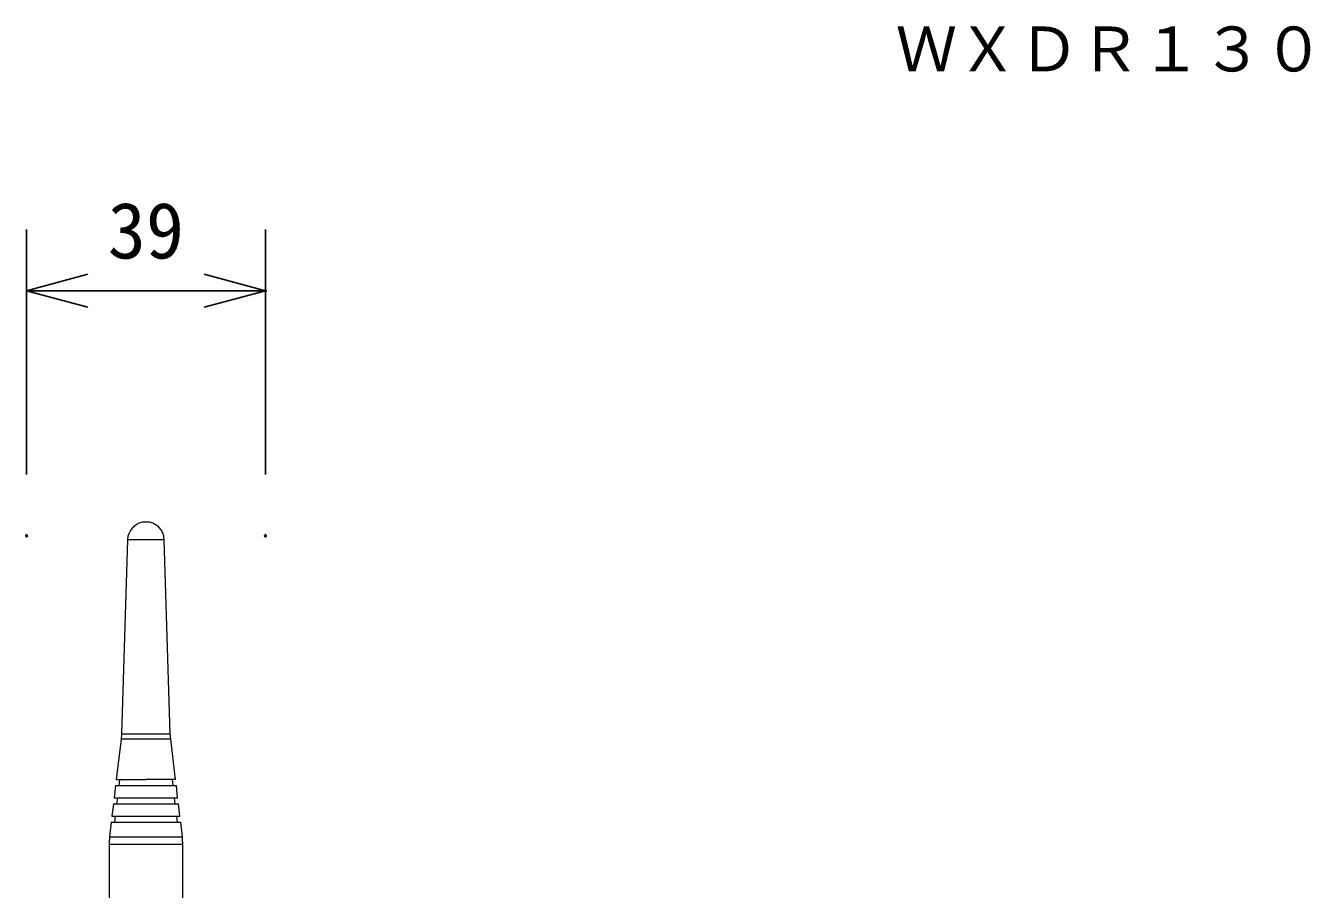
# Model space of a CAD drawing. Units: millimetres, scale not verified. Extents: x -62 to 63, y -56 to 57.
# Drawn here: x 18.22 to 60.17, y 20 to 48.19 of the extents above; entities that cross this region are included whole.
import ezdxf
from ezdxf.enums import TextEntityAlignment as Align

# ---------------------------------------------------------------- set-up
doc = ezdxf.new("R2010")
doc.units = ezdxf.units.MM
doc.header["$LTSCALE"] = 0.125
doc.header["$PDMODE"] = 32
doc.header["$PDSIZE"] = 0.0625
for name, color, linetype, lineweight in [('0-0_0', 7, 'Continuous', 25), ('0-4_GAIKEI', 1, 'Continuous', 18), ('0-6_SUNPO', 7, 'Continuous', 25)]:
    doc.layers.add(name, color=color, linetype=linetype, lineweight=lineweight)
doc.layers.add('0-1_DEFPOINTS', color=7, linetype='Continuous')
doc.layers.add('0-5_TOUROKU', color=7, linetype='Continuous')
doc.styles.add('ＭＳ ゴシック', font='')
doc.styles.get('ＭＳ ゴシック').set_extended_font_data('MS Gothic')

# ---------------------------------------------------------------- blocks, each defined once
blk = doc.blocks.new('_OPEN30')
at = {"layer": '0-0_0'}
blk.add_line((0, 0), (-1, 0), dxfattribs=at)
blk.add_lwpolyline([(-1, 0.26795), (0, 0), (-1, -0.26795)], dxfattribs=at)
blk = doc.blocks.new('D9')
at = {"layer": '0-1_DEFPOINTS'}
for p in [(26.6329, 38.5539), (18.8365, 30.5539), (26.6329, 30.5539)]:
    blk.add_point(p, dxfattribs=at)
at = {"layer": '0-6_SUNPO'}
for p, q in [((18.8365, 32.5539), (18.8365, 40.5539)), ((26.6329, 32.5539), (26.6329, 40.5539)), ((20.8365, 38.5539), (24.6329, 38.5539))]:
    blk.add_line(p, q, dxfattribs=at)
at = {"layer": '0-6_SUNPO', "xscale": 2, "yscale": 2, "rotation": 180}
blk.add_blockref('_OPEN30', (18.8365, 38.5539), dxfattribs=at)
at = {"layer": '0-6_SUNPO', "xscale": 2, "yscale": 2}
blk.add_blockref('_OPEN30', (26.6329, 38.5539), dxfattribs=at)
at = {"layer": '0-6_SUNPO', "style": 'ＭＳ ゴシック'}
blk.add_text('39', height=1.833, dxfattribs=at).set_placement((21.4847, 39.0539), align=Align.BOTTOM_LEFT)

msp = doc.modelspace()

# ---------------------------------------------------------------- linework, layer by layer
at = {"layer": '0-4_GAIKEI', "color": 7}
for p, q in [((22.9385, 25.0757), (22.741, 31.4115)), ((21.3299, 24.9063), (21.1746, 23.5869)), ((23.1079, 23.5869), (22.9526, 24.9063)), ((21.2805, 23.5869), (21.2522, 23.3893)), ((23.0302, 23.3893), (23.0091, 23.5869)), ((21.1535, 23.3893), (21.1041, 22.9872)), ((23.1784, 22.9872), (23.1361, 23.3893)), ((21.0829, 22.7896), (21.0335, 22.3875)), ((21.2099, 22.9872), (21.1817, 22.7896)), ((23.1008, 22.7896), (23.0796, 22.9872)), ((23.249, 22.3875), (23.2066, 22.7896)), ((21.1394, 22.3875), (21.1111, 22.1899)), ((23.1713, 22.1899), (23.1502, 22.3875)), ((21.0124, 22.1899), (20.9559, 21.7101)), ((23.3336, 21.7101), (23.2772, 22.1899)), ((20.9418, 21.4773), (20.9418, 18.1894)), ((23.3477, 18.1894), (23.3477, 21.4773))]:
    msp.add_line(p, q, dxfattribs=at)
for points in [[(22.741, 31.4115), (22.7269, 31.5244), (22.6916, 31.6373), (22.6351, 31.7361), (22.5646, 31.8207), (22.4729, 31.8913), (22.367, 31.9478), (22.2612, 31.983), (22.1413, 31.9901), (22.0283, 31.983), (21.9155, 31.9478), (21.8167, 31.8913), (21.725, 31.8207), (21.6474, 31.7361), (21.5909, 31.6303), (21.5557, 31.5244), (21.5415, 31.4115), (21.344, 25.0757)], [(21.344, 25.0757), (21.344, 25.0545), (21.344, 25.0333), (21.344, 25.0121), (21.344, 24.991), (21.3369, 24.9698), (21.3369, 24.9486), (21.3369, 24.9275), (21.3299, 24.9063)], [(22.9526, 24.9063), (22.9526, 24.9275), (22.9455, 24.9486), (22.9455, 24.9698), (22.9455, 24.991), (22.9455, 25.0121), (22.9455, 25.0333), (22.9385, 25.0545), (22.9385, 25.0757)], [(20.9559, 21.7101), (20.9488, 21.6819), (20.9488, 21.6537), (20.9488, 21.6184), (20.9418, 21.5902), (20.9418, 21.562), (20.9418, 21.5337), (20.9418, 21.5055), (20.9418, 21.4773)], [(23.3477, 21.4773), (23.3477, 21.5055), (23.3477, 21.5337), (23.3407, 21.562), (23.3407, 21.5902), (23.3407, 21.6184), (23.3407, 21.6537), (23.3336, 21.6819), (23.3336, 21.7101)]]:
    msp.add_lwpolyline(points, dxfattribs=at)
at = {"layer": '0-4_GAIKEI'}
for points in [[(22.741, 31.4115), (22.6986, 31.4115), (22.5646, 31.4115), (22.3741, 31.4115), (22.1413, 31.4115), (21.9155, 31.4115), (21.7179, 31.4115), (21.5909, 31.4115), (21.5415, 31.4115)], [(22.9526, 24.9063), (22.9174, 24.9063), (22.8257, 24.9063), (22.6986, 24.9063), (22.5363, 24.9063), (22.3458, 24.9063), (22.1413, 24.9063), (21.9437, 24.9063), (21.7532, 24.9063), (21.5909, 24.9063), (21.4569, 24.9063), (21.3722, 24.9063), (21.3369, 24.9063), (21.3299, 24.9063)], [(21.344, 25.0757), (21.3793, 25.0757), (21.4569, 25.0757), (21.5768, 25.0757), (21.7391, 25.0757), (21.9225, 25.0757), (22.1201, 25.0757), (22.3176, 25.0757), (22.5082, 25.0757), (22.6704, 25.0757), (22.8044, 25.0757), (22.8962, 25.0757), (22.9385, 25.0757)], [(21.1746, 23.5869), (21.1817, 23.5869), (21.2382, 23.5869), (21.351, 23.5869), (21.4992, 23.5869), (21.6968, 23.5869), (21.9155, 23.5869), (22.1413, 23.5869)], [(23.1079, 23.5869), (23.0373, 23.5869), (22.8257, 23.5869), (22.5152, 23.5869), (22.1413, 23.5869)], [(21.1535, 23.3893), (21.2311, 23.3893), (21.4427, 23.3893), (21.7673, 23.3893), (22.1413, 23.3893), (22.5222, 23.3893), (22.8468, 23.3893), (23.0585, 23.3893), (23.1361, 23.3893)], [(21.0829, 22.7896), (21.1605, 22.7896), (21.3933, 22.7896), (21.7391, 22.7896), (22.1413, 22.7896), (22.5505, 22.7896), (22.8962, 22.7896), (23.1219, 22.7896), (23.2066, 22.7896)], [(21.1041, 22.9872), (21.1817, 22.9872), (21.4075, 22.9872), (21.7461, 22.9872), (22.1413, 22.9872), (22.5434, 22.9872), (22.875, 22.9872), (23.1008, 22.9872), (23.1784, 22.9872)], [(21.0335, 22.3875), (21.1182, 22.3875), (21.358, 22.3875), (21.7179, 22.3875), (22.1413, 22.3875), (22.5646, 22.3875), (22.9244, 22.3875), (23.1643, 22.3875), (23.249, 22.3875)], [(21.0124, 22.1899), (21.097, 22.1899), (21.344, 22.1899), (21.7108, 22.1899), (22.1413, 22.1899)], [(22.1413, 22.1899), (22.5787, 22.1899), (22.9455, 22.1899), (23.1855, 22.1899), (23.2772, 22.1899)], [(20.9418, 21.4773), (20.97, 21.4773), (21.0476, 21.4773), (21.1746, 21.4773), (21.3369, 21.4773), (21.5415, 21.4773), (21.7744, 21.4773), (22.0213, 21.4773), (22.2682, 21.4773), (22.5152, 21.4773), (22.741, 21.4773), (22.9455, 21.4773), (23.1149, 21.4773), (23.2419, 21.4773), (23.3195, 21.4773), (23.3477, 21.4773)], [(20.9559, 21.7101), (20.97, 21.7101), (21.0335, 21.7101), (21.1464, 21.7101), (21.3016, 21.7101), (21.4992, 21.7101), (21.7179, 21.7101), (21.9578, 21.7101), (22.2047, 21.7101), (22.4517, 21.7101), (22.6845, 21.7101), (22.8891, 21.7101), (23.0655, 21.7101), (23.1996, 21.7101), (23.2913, 21.7101), (23.3266, 21.7101), (23.3336, 21.7101)]]:
    msp.add_lwpolyline(points, dxfattribs=at)

# ---------------------------------------------------------------- block references
at = {"layer": '0-6_SUNPO'}
msp.add_blockref('D9', (-0.5899, 0.9884), dxfattribs=at)

# ---------------------------------------------------------------- texts
at = {"layer": '0-5_TOUROKU', "style": 'ＭＳ ゴシック'}
msp.add_text('ＷＸＤＲ１３０', height=1.466, dxfattribs=at).set_placement((46.6341, 46.2593), align=Align.BOTTOM_LEFT)

doc.saveas('drawing.dxf')
